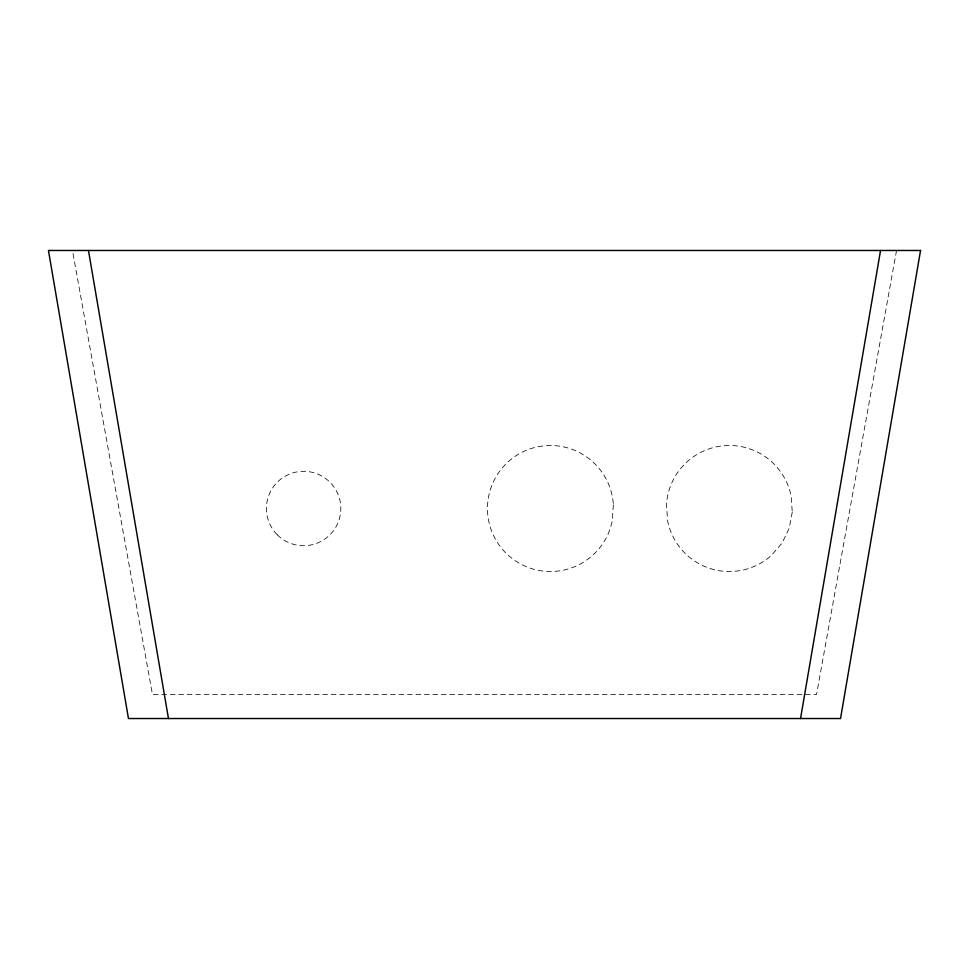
<?xml version="1.0" encoding="UTF-8"?>
<svg xmlns="http://www.w3.org/2000/svg" width="969" height="969" viewBox="0 0 969 969"><rect width="100%" height="100%" fill="white"/><g stroke="black" fill="none" stroke-linecap="round" stroke-linejoin="round"><path stroke-width="0.73" stroke-dasharray="4.84 3.63" d="M896.543 250.474L816.54 694.519L152.46 694.519L72.457 250.474M613.365 504.861L612.166 521.274A63.009 63.009 0 0 1 512.819 559.028A63.009 63.009 0 0 1 520.583 453.032A63.009 63.009 0 0 1 613.365 504.861M792.279 512.092L789.202 528.25L782.056 543.064L771.312 555.528A63.009 63.009 0 0 1 667.689 521.31L666.466 504.91A63.009 63.009 0 0 1 791.067 495.692L792.279 512.092M277.316 534.815A37.21 37.21 0 0 0 339.562 518.136A37.21 37.21 0 0 0 293.995 472.569A37.21 37.21 0 0 0 277.316 534.815"/><path stroke-width="1.45" d="M800.539 718.526L880.542 250.474M88.458 250.474L168.461 718.526M920.55 250.474L840.535 718.526L128.465 718.526L48.45 250.474L920.55 250.474"/></g></svg>
